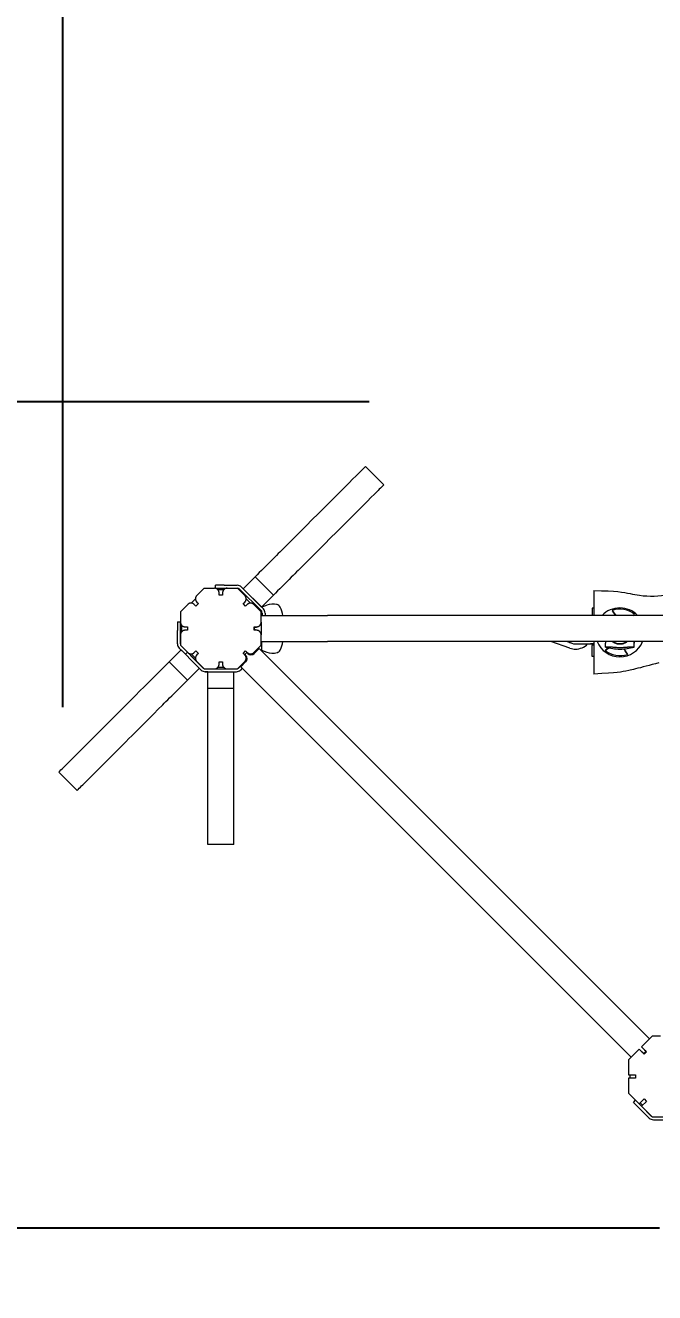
# Model space of a CAD drawing. Extents: x -4349 to 4361, y -3997 to 3527.
# Drawn here: x -1537 to -445, y -872 to 1327 of the extents above; entities that cross this region are included whole.
import ezdxf

# ---------------------------------------------------------------- set-up
doc = ezdxf.new("R2010")
doc.units = 0
doc.header["$LTSCALE"] = 5
doc.header["$PDMODE"] = 33
doc.header["$PDSIZE"] = 20
doc.layers.get('Defpoints').update_dxf_attribs({"linetype": 'CONTINUOUS'})
for name, color, linetype in [('Lg_area', 4, 'CONTINUOUS'), ('Lg_dim', 7, 'CONTINUOUS'), ('Lg_prod', 40, 'CONTINUOUS')]:
    doc.layers.add(name, color=color, linetype=linetype)
doc.styles.add('LG1', font='arial.ttf', dxfattribs={"height": 185})
doc.dimstyles.new('LG_DIM', dxfattribs={"dimtxt": 185, "dimasz": 120, "dimexe": 50, "dimexo": 1, "dimgap": 50, "dimtad": 0, "dimtih": 1, "dimtoh": 1, "dimdec": 0, "dimrnd": 10, "dimdsep": 46, "dimtxsty": 'LG1', "dimcen": 2.5, "dimclrt": 4, "dimadec": 4, "dimazin": 0, "dimtfac": 1, "dimtdec": 0, "dimtmove": 0, "dimatfit": 3, "dimfxl": 1, "dimtolj": 1, "dimtzin": 0, "dimarcsym": 0})

# ---------------------------------------------------------------- blocks, each defined once
blk = doc.blocks.new('*D4')
at = {"layer": 'Defpoints', "color": 0}
for p in [(-3187.7, 371), (3206.3, 371), (3206.3, -3876)]:
    blk.add_point(p, dxfattribs=at)
at = {"layer": 'Lg_dim', "color": 0, "lineweight": -2}
for p, q in [((-3187.7, 370), (-3187.7, -3926)), ((3206.3, 370), (3206.3, -3926)), ((-3067.7, -3876), (-586.2, -3876)), ((3086.3, -3876), (66, -3876))]:
    blk.add_line(p, q, dxfattribs=at)
at = {"layer": 'Lg_dim', "color": 0}
for points in [[(-3067.7, -3856), (-3067.7, -3896), (-3187.7, -3876)], [(3086.3, -3896), (3086.3, -3856), (3206.3, -3876)]]:
    blk.add_solid(points, dxfattribs=at)
at = {"layer": 'Lg_dim', "color": 4, "insert": (-260.1, -3876), "char_height": 185, "attachment_point": 5, "style": 'LG1'}
blk.add_mtext('\\A1;6390', dxfattribs=at)
blk = doc.blocks.new('*D6')
at = {"layer": 'Defpoints', "color": 0}
for p in [(1490.2, 3405.2), (-1471.8, 143.6), (1490.2, 143.6)]:
    blk.add_point(p, dxfattribs=at)
at = {"layer": 'Lg_dim', "color": 0, "lineweight": -2}
for p, q in [((-1471.8, 144.6), (-1471.8, 3455.2)), ((1490.2, 144.6), (1490.2, 3455.2)), ((-1351.8, 3405.2), (-196.2, 3405.2)), ((1370.2, 3405.2), (458.1, 3405.2))]:
    blk.add_line(p, q, dxfattribs=at)
at = {"layer": 'Lg_dim', "color": 0}
for points in [[(-1351.8, 3425.2), (-1351.8, 3385.2), (-1471.8, 3405.2)], [(1370.2, 3385.2), (1370.2, 3425.2), (1490.2, 3405.2)]]:
    blk.add_solid(points, dxfattribs=at)
at = {"layer": 'Lg_dim', "color": 4, "insert": (130.9, 3405.2), "char_height": 185, "attachment_point": 5, "style": 'LG1'}
blk.add_mtext('\\A1;2960', dxfattribs=at)
blk = doc.blocks.new('*D7')
at = {"layer": 'Defpoints', "color": 0}
for p in [(-939.8, 674), (-4068.9, -759.6), (-435.8, -759.6)]:
    blk.add_point(p, dxfattribs=at)
at = {"layer": 'Lg_dim', "color": 0, "lineweight": -2}
for p, q in [((-940.8, 674), (-4118.9, 674)), ((-4068.9, 554), (-4068.9, -109.7)), ((-4068.9, -639.6), (-4068.9, -398.6)), ((-436.8, -759.6), (-4118.9, -759.6))]:
    blk.add_line(p, q, dxfattribs=at)
at = {"layer": 'Lg_dim', "color": 0}
for points in [[(-4048.9, 554), (-4088.9, 554), (-4068.9, 674)], [(-4088.9, -639.6), (-4048.9, -639.6), (-4068.9, -759.6)]]:
    blk.add_solid(points, dxfattribs=at)
at = {"layer": 'Lg_dim', "color": 4, "insert": (-4068.9, -254.2), "char_height": 185, "attachment_point": 5, "style": 'LG1'}
blk.add_mtext('\\A1;1430', dxfattribs=at)

msp = doc.modelspace()

# ---------------------------------------------------------------- linework, layer by layer
at = {"layer": 'Lg_area', "color": 83, "linetype": 'Continuous', "lineweight": 0}
msp.add_arc((-1127, 302), 2068, 90, 180, dxfattribs=at)
at = {"layer": 'Lg_area', "linetype": 'Continuous', "lineweight": 0}
msp.add_arc((-1127, 302.3), 2067.7, 90, 180, dxfattribs=at)
at = {"layer": 'Lg_prod', "linetype": 'Continuous', "lineweight": 0}
for p, q in [((-947.1, 561.9), (-915.3, 530.1)), ((-1192.4, 355.9), (-1207.4, 355.9)), ((-1207.4, 350.9), (-1207.4, 355.9)), ((-1192.4, 355.9), (-1169.5, 355.9)), ((-1124.2, 314.8), (-1162.4, 353)), ((-1138.6, 370.4), (-1159.2, 349.8)), ((-1138.6, 370.4), (-1106.8, 338.6)), ((-1249.4, 324.9), (-1242.1, 332.2)), ((-1239.7, 338.1), (-1227, 350.8)), ((-1227, 350.8), (-1209, 350.8)), ((-1207.4, 350.9), (-1192.4, 350.9)), ((-1203.2, 348.3), (-1192.8, 348.3)), ((-1201, 338.8), (-1201, 342.8)), ((-1195, 338.8), (-1201, 338.8)), ((-1195, 342.8), (-1195, 338.8)), ((-1192.4, 350.9), (-1169.5, 350.9)), ((-1187, 350.8), (-1169, 350.8)), ((-1169, 350.8), (-1156.3, 338.1)), ((-1127.7, 311.3), (-1165.9, 349.5)), ((-1127.4, 318), (-1159.2, 349.8)), ((-1153.9, 332.2), (-1146.6, 324.9)), ((-1106.8, 338.6), (-1127.4, 318)), ((-550.7, 346.6), (-550.7, 303.3)), ((-1268, 309.8), (-1255.3, 322.5)), ((-1268, 309.8), (-1268, 291.8)), ((-1241.1, 319.7), (-1244, 322.5)), ((-1236.9, 324), (-1241.1, 319.7)), ((-1239.7, 326.8), (-1236.9, 324)), ((-1159.1, 324), (-1156.3, 326.8)), ((-1154.9, 319.7), (-1159.1, 324)), ((-1152, 322.5), (-1154.9, 319.7)), ((-1140.7, 322.5), (-1128, 309.8)), ((-1128, 291.8), (-1128, 309.8)), ((-1127.7, 311.3), (-1127.7, 303.3)), ((-1127.1, 318.3), (-1118.2, 321.4)), ((-553.7, 316.1), (-553.7, 304.1)), ((-550.7, 316.1), (-553.7, 316.1)), ((-519, 312.3), (-512.8, 303.3)), ((-1273.1, 292.6), (-1273.1, 277.6)), ((-1273.1, 292.6), (-1268.1, 292.6)), ((-1268.1, 277.6), (-1268.1, 292.6)), ((-1265.5, 275.6), (-1265.5, 286)), ((-1128, 303.3), (-1012.9, 303.3)), ((-1128, 291.8), (-1128, 269.8)), ((-1126.3, 307.7), (-1126.3, 303.3)), ((-1121.3, 307.7), (-1121.3, 303.3)), ((-341.7, 303.3), (-1012.9, 303.3)), ((-553.7, 304.1), (-553.7, 303.3)), ((-483.2, 303.3), (-480.2, 305.4)), ((-1273.1, 254), (-1273.1, 277.6)), ((-1268.1, 254), (-1268.1, 277.6)), ((-1268, 269.8), (-1268, 251.8)), ((-1260, 283.8), (-1256, 283.8)), ((-1256, 277.8), (-1260, 277.8)), ((-1256, 283.8), (-1256, 277.8)), ((-1140, 283.8), (-1136, 283.8)), ((-1140, 277.8), (-1140, 283.8)), ((-1136, 277.8), (-1140, 277.8)), ((-1139.8, 283.3), (-1137.8, 283.3)), ((-1139.8, 278.3), (-1139.8, 283.3)), ((-1137.8, 278.3), (-1139.8, 278.3)), ((-1128, 251.8), (-1128, 269.8)), ((-1287.6, 223.1), (-1266.9, 243.7)), ((-1270.1, 246.9), (-1259.4, 236.1)), ((-1255.3, 239.1), (-1268, 251.8)), ((-1266.9, 243.7), (-1259.4, 236.1)), ((-1244, 239.1), (-1241.1, 241.9)), ((-1241.1, 241.9), (-1236.9, 237.7)), ((-1159.1, 237.7), (-1154.9, 241.9)), ((-1154.9, 241.9), (-1152, 239.1)), ((-1128, 251.8), (-1140.7, 239.1)), ((-1140, 237.7), (-1131.5, 246.2)), ((-1124.5, 239.1), (-1131.5, 246.2)), ((-1128, 258.3), (-1012.9, 258.3)), ((-1127.7, 258.3), (-1127.7, 243.1)), ((-1127.7, 243.1), (-1118.2, 239.8)), ((-341.7, 258.3), (-1012.9, 258.3)), ((-592.3, 246.7), (-625.6, 258.3)), ((-589.4, 255.2), (-598.2, 258.3)), ((-582.7, 254.1), (-556.7, 254.1)), ((-551.5, 254.1), (-556.7, 254.1)), ((-553.7, 244.1), (-553.7, 251.1)), ((-553.7, 232.1), (-553.7, 244.1)), ((-550.7, 258.3), (-550.7, 201.6)), ((-531.3, 242.8), (-525, 247.2)), ((-530.5, 258.3), (-530.5, 255.4)), ((-530.5, 248.5), (-530.5, 255.4)), ((-499, 245.3), (-492.4, 235.9)), ((-481, 258.3), (-481, 255.4)), ((-481, 248.5), (-481, 255.4)), ((-1255.7, 191.3), (-1287.6, 223.1)), ((-1259.4, 236.1), (-1255.9, 239.6)), ((-1259.4, 236.1), (-1248.8, 225.5)), ((-1245.3, 229), (-1255.9, 239.6)), ((-1255.3, 239.1), (-1239.7, 223.6)), ((-1242.1, 229.4), (-1249.4, 236.8)), ((-1232.1, 208.8), (-1248.8, 225.5)), ((-1228.5, 212.3), (-1245.3, 229)), ((-1236.9, 237.7), (-1239.7, 234.9)), ((-1227, 210.8), (-1239.7, 223.6)), ((-1201, 222.8), (-1195, 222.8)), ((-1201, 218.8), (-1201, 222.8)), ((-1195, 222.8), (-1195, 218.8)), ((-1156.3, 223.6), (-1169, 210.8)), ((-1152.6, 227.1), (-1167.5, 212.3)), ((-1163.4, 214.4), (-1154.9, 222.8)), ((-1156.3, 234.9), (-1159.1, 237.7)), ((-1152.7, 239.1), (-1156.3, 235.6)), ((-1156.3, 235.6), (-1154.9, 234.2)), ((-1152.8, 230.6), (-1153.9, 229.4)), ((-1151.3, 237.7), (-1152.7, 239.1)), ((-1146.6, 236.8), (-1147.7, 235.6)), ((-1140.6, 239.1), (-1144.3, 235.5)), ((-1140.6, 239.1), (-1139.6, 238.1)), ((-1124.5, 239.1), (-927.8, 42.5)), ((-550.7, 232.1), (-553.7, 232.1)), ((-1255.7, 191.3), (-1235.2, 211.8)), ((-1227, 210.8), (-1209, 210.8)), ((-1225, 205.8), (-1171, 205.8)), ((-1220.5, 205.8), (-1224.9, 205.8)), ((-1220.5, 176.7), (-1220.5, 205.8)), ((-1220.5, 205.8), (-1175.5, 205.8)), ((-1209, 210.8), (-1187, 210.8)), ((-1192.8, 213.3), (-1203.2, 213.3)), ((-1187, 210.8), (-1169, 210.8)), ((-1175.5, 176.7), (-1175.5, 205.8)), ((-1160.8, 211.8), (-1163.9, 208.8)), ((-1156.3, 207.3), (-1163.4, 214.4)), ((-1156.3, 207.3), (-959.6, 10.6)), ((-1175.5, 176.7), (-1220.5, 176.7)), ((-1447.3, -0.2), (-1479.1, 31.6)), ((-1447.3, -0.2), (-1479.1, 31.6)), ((-811.4, -73.9), (-927.8, 42.5)), ((-843.3, -105.7), (-959.6, 10.6)), ((-811.4, -73.9), (-638.3, -247)), ((-1175.5, -94.2), (-1220.5, -94.2)), ((-843.3, -105.7), (-670.1, -278.8)), ((-513.6, -371.8), (-638.3, -247)), ((-545.4, -403.6), (-670.1, -278.8)), ((-513.6, -371.8), (-467.6, -417.8)), ((-545.4, -403.6), (-499.4, -449.6)), ((-454.2, -431.2), (-467.6, -417.8)), ((-468, -445), (-449.6, -426.6)), ((-435.2, -426.6), (-449.6, -426.6)), ((-486, -463), (-499.4, -449.6)), ((-490.6, -467.6), (-472.3, -449.3)), ((-463.8, -457.7), (-472.3, -449.3)), ((-468, -445), (-459.5, -453.5)), ((-464, -456.7), (-465.4, -455.3)), ((-460.5, -453.1), (-464, -456.7)), ((-459.5, -453.5), (-463.8, -457.7)), ((-461.9, -451.7), (-460.5, -453.1)), ((-490.6, -467.6), (-490.6, -493.6)), ((-490.6, -493.6), (-478.6, -493.6)), ((-490.6, -499.6), (-490.6, -525.6)), ((-478.6, -499.6), (-490.6, -499.6)), ((-488.1, -499.6), (-488.1, -493.6)), ((-478.6, -493.6), (-478.6, -499.6)), ((-472.3, -544), (-490.6, -525.6)), ((-482.1, -541.4), (-478.5, -537.8)), ((-482.1, -541.4), (-471.5, -552)), ((-467.9, -548.4), (-478.5, -537.8)), ((-472.3, -544), (-463.8, -535.5)), ((-466.2, -546.5), (-470.5, -542.2)), ((-459.5, -539.8), (-468, -548.3)), ((-449.6, -566.6), (-468, -548.3)), ((-451.2, -565.2), (-467.9, -548.4)), ((-463.8, -535.5), (-459.5, -539.8)), ((-454.7, -568.7), (-471.5, -552)), ((-449.6, -566.6), (-423.6, -566.6)), ((-447.6, -571.6), (-393.6, -571.6))]:
    msp.add_line(p, q, dxfattribs=at)
for centre, radius, start, end in [((-1169.5, 345.9), 10, 45, 90), ((-1169.5, 345.9), 5, 45, 90), ((-1131.3, 307.7), 5, 0, 45), ((-1131.3, 307.7), 10, 0, 45), ((-1107.8, 291.1), 32, 76.8467, 109), ((-1102.4, 314.5), 8, 24.653, 76.8467), ((-1158.7, 288.6), 70, 12.1377, 24.653), ((-505.7, 274.1), 42.5, 43.4566, 136.5434), ((-505.7, 274.1), 40.4, 50.8025, 109.1975), ((-1137.8, 291.3), 8, 270, 292.1417), ((-1137.8, 270.3), 8, 67.8583, 90), ((-1263.1, 254), 10, 180, 225), ((-1263.1, 254), 5, 180, 188.4145), ((-1102.4, 246.7), 8, 283.1533, 335.347), ((-1158.7, 272.6), 70, 335.347, 348.2667), ((-582.7, 274.1), 20, 231.9911, 270), ((-582.7, 274.1), 29, 250.7838, 270), ((-582.7, 274.1), 29, 270, 316.3972), ((-505.7, 274.1), 42.5, 201.7562, 338.2438), ((-505.7, 274.1), 40.4, 230.8025, 289.1975), ((-505.7, 335.9), 90.8, 254.1962, 270), ((-505.7, 274.1), 19.4, 234.3082, 270), ((-505.7, 274.1), 19.4, 270, 305.6918), ((-505.7, 335.9), 90.8, 270, 285.8038), ((-1160.5, 228.5), 8, 315, 45), ((-1145.7, 243.4), 8, 225, 315), ((-1107.8, 270.1), 32, 251, 283.1533), ((-1225, 215.8), 10, 225, 270), ((-1224.9, 215.8), 10, 247.0971, 270), ((-1225, 215.8), 5, 225, 233.4145), ((-1171, 215.8), 10, 270, 315), ((-1171, 215.8), 5, 306.5855, 315), ((-471.1, -460.9), 8, 45, 66.812), ((-456.2, -446.1), 8, 206.1898, 225), ((-447.6, -561.6), 10, 225, 270), ((-447.6, -561.6), 5, 225, 233.4145)]:
    msp.add_arc(centre, radius, start, end, dxfattribs=at)
for points, knots in [([(-947.1, 561.9), (-952, 557), (-987, 522), (-1059.9, 449.1), (-1071.9, 437.1), (-1111.9, 397.1), (-1129.3, 379.7), (-1138.6, 370.4)], [0.0423278, 0.0423278, 0.0423278, 0.0423278, 0.1177212, 0.5235664, 0.7650977, 0.8006124, 0.8787141, 0.8787141, 0.8787141, 0.8787141]), ([(-915.3, 530.1), (-920.2, 525.2), (-955.2, 490.2), (-1028.1, 417.3), (-1040.1, 405.3), (-1080.1, 365.3), (-1097.5, 347.9), (-1106.8, 338.6)], [0.0423278, 0.0423278, 0.0423278, 0.0423278, 0.1177212, 0.5235664, 0.7650977, 0.8006124, 0.8787141, 0.8787141, 0.8787141, 0.8787141]), ([(-550.7, 346.6), (-511.7, 346.3), (-495, 343.1), (-441.7, 331.8), (-370.7, 355.8), (-255.6, 318.3), (-92.2, 322), (-54.5, 335.6), (-40.7, 339.2)], [0, 0, 0, 0, 0.0819172, 0.1165378, 0.3462065, 0.6050821, 0.7621874, 0.8474007, 0.8474007, 0.8474007, 0.8474007]), ([(-517.3, 309.5), (-517.7, 310), (-518, 310.5), (-518.4, 311.2), (-518.6, 311.5), (-518.8, 311.9), (-518.9, 312.1), (-519, 312.3)], [0.000000486, 0.000000486, 0.000000486, 0.000000486, 0.002114988, 0.002114988, 0.003172238, 0.003172238, 0.004229489, 0.004229489, 0.004229489, 0.004229489]), ([(-480.2, 305.4), (-480.5, 305.1), (-480.9, 304.8), (-481.5, 304.3), (-481.7, 304.1), (-482.2, 303.7), (-482.5, 303.5), (-482.7, 303.4)], [0.000000242, 0.000000242, 0.000000242, 0.000000242, 0.002114103, 0.002114103, 0.003171033, 0.003171033, 0.004227963, 0.004227963, 0.004227963, 0.004227963]), ([(-556.7, 254.1), (-556.5, 254.1), (-556.2, 254.1), (-555.8, 254.1), (-555.7, 254.1), (-555.4, 254.1), (-555.3, 254.1), (-555, 254), (-554.8, 254), (-554.5, 253.9), (-554.4, 253.9), (-554.3, 253.8), (-554.2, 253.7), (-554.1, 253.6), (-554, 253.6), (-553.9, 253.4), (-553.9, 253.3), (-553.8, 253.1), (-553.8, 253), (-553.8, 252.8), (-553.8, 252.7), (-553.7, 252.4), (-553.7, 252.1), (-553.7, 251.6), (-553.7, 251.4), (-553.7, 251.1)], [0, 0, 0, 0, 0.000794672, 0.000794672, 0.001192009, 0.001192009, 0.001589345, 0.001589345, 0.002384017, 0.002384017, 0.002781354, 0.002781354, 0.00317869, 0.00317869, 0.003576026, 0.003576026, 0.003973362, 0.003973362, 0.004370698, 0.004370698, 0.004768035, 0.004768035, 0.005562707, 0.005562707, 0.006357379, 0.006357379, 0.006357379, 0.006357379]), ([(-556.3, 254.1), (-556.2, 254.1), (-556.1, 254.1), (-555.9, 254.1), (-555.9, 254.1), (-555.9, 254.1)], [0.0003939016, 0.0003939016, 0.0003939016, 0.0003939016, 0.0007946724, 0.0007946724, 0.0008645375, 0.0008645375, 0.0008645375, 0.0008645375]), ([(-555.6, 254.1), (-555.6, 254.1), (-555.6, 254.1), (-555.4, 254.1), (-555.3, 254.1), (-555, 254), (-554.9, 254), (-554.8, 254)], [0.001109887, 0.001109887, 0.001109887, 0.001109887, 0.001192009, 0.001192009, 0.001589345, 0.001589345, 0.002162901, 0.002162901, 0.002162901, 0.002162901]), ([(-554.3, 253.8), (-554.2, 253.8), (-554.2, 253.7), (-554.1, 253.6), (-554, 253.6), (-553.9, 253.4), (-553.9, 253.3), (-553.8, 253.1), (-553.8, 253), (-553.8, 252.8), (-553.8, 252.7), (-553.7, 252.4), (-553.7, 252.1), (-553.7, 251.6), (-553.7, 251.4), (-553.7, 251.1)], [0.002922818, 0.002922818, 0.002922818, 0.002922818, 0.00317869, 0.00317869, 0.003576026, 0.003576026, 0.003973362, 0.003973362, 0.004370698, 0.004370698, 0.004768035, 0.004768035, 0.005562707, 0.005562707, 0.006357379, 0.006357379, 0.006357379, 0.006357379]), ([(-550.7, 251.1), (-550.7, 251.3), (-550.7, 251.5), (-550.7, 251.9), (-550.7, 252.1), (-550.7, 252.5), (-550.7, 252.6), (-550.8, 253), (-550.8, 253.1), (-550.8, 253.4), (-550.9, 253.5), (-550.9, 253.7), (-551, 253.8), (-551.1, 254), (-551.2, 254), (-551.3, 254.1), (-551.4, 254.1), (-551.5, 254.1)], [0, 0, 0, 0, 0.000602724, 0.000602724, 0.001205449, 0.001205449, 0.001808173, 0.001808173, 0.002410898, 0.002410898, 0.003013622, 0.003013622, 0.003616347, 0.003616347, 0.004219071, 0.004219071, 0.004821796, 0.004821796, 0.004821796, 0.004821796]), ([(-528.7, 244.8), (-529.3, 244.4), (-529.7, 244.1), (-530.4, 243.5), (-530.6, 243.4), (-531, 243.1), (-531.1, 242.9), (-531.3, 242.8)], [0.000000486, 0.000000486, 0.000000486, 0.000000486, 0.002114988, 0.002114988, 0.003172238, 0.003172238, 0.004229489, 0.004229489, 0.004229489, 0.004229489]), ([(-505.7, 247.5), (-506.8, 247.5), (-507.9, 247.5), (-509.5, 247.5), (-510, 247.5), (-511.1, 247.6), (-511.6, 247.6), (-513.1, 247.7), (-514.1, 247.8), (-515.4, 247.9), (-515.9, 247.9), (-516.8, 248), (-517.2, 248.1), (-518.4, 248.2), (-519.1, 248.3), (-520.5, 248.4), (-521.1, 248.5), (-521.9, 248.6), (-522.1, 248.6), (-522.5, 248.7), (-522.7, 248.7), (-523.2, 248.7), (-523.4, 248.7), (-523.6, 248.7)], [0.02582839, 0.02582839, 0.02582839, 0.02582839, 0.0290553, 0.0290553, 0.03066876, 0.03066876, 0.03228222, 0.03228222, 0.03550913, 0.03550913, 0.03712259, 0.03712259, 0.03873604, 0.03873604, 0.04196296, 0.04196296, 0.04518987, 0.04518987, 0.04680333, 0.04680333, 0.04841679, 0.04841679, 0.0516437, 0.0516437, 0.0516437, 0.0516437]), ([(-505.7, 253.5), (-506.1, 253.5), (-506.4, 253.5), (-507.1, 253.5), (-507.5, 253.6), (-508.5, 253.7), (-509.2, 253.8), (-510.2, 254), (-510.5, 254.1), (-511.2, 254.2), (-511.5, 254.3), (-512.5, 254.6), (-513.1, 254.9), (-514.3, 255.4), (-514.8, 255.7), (-515.9, 256.2), (-516.4, 256.5), (-517.4, 257.2), (-517.8, 257.5), (-518.5, 258), (-518.7, 258.2), (-518.8, 258.3)], [0.0173685, 0.0173685, 0.0173685, 0.0173685, 0.01841269, 0.01841269, 0.01945689, 0.01945689, 0.02154529, 0.02154529, 0.02258948, 0.02258948, 0.02363368, 0.02363368, 0.02572208, 0.02572208, 0.02781047, 0.02781047, 0.02989887, 0.02989887, 0.03198726, 0.03198726, 0.03289971, 0.03289971, 0.03289971, 0.03289971]), ([(-492.6, 258.3), (-493.2, 257.8), (-493.9, 257.3), (-495.1, 256.5), (-495.6, 256.2), (-496.7, 255.6), (-497.2, 255.4), (-498.4, 254.9), (-499, 254.6), (-500.3, 254.2), (-500.9, 254.1), (-502.9, 253.6), (-504.3, 253.5), (-505.7, 253.5)], [0.0017977, 0.0017977, 0.0017977, 0.0017977, 0.0048042, 0.0048042, 0.00689825, 0.00689825, 0.0089923, 0.0089923, 0.01108635, 0.01108635, 0.0131804, 0.0131804, 0.0173685, 0.0173685, 0.0173685, 0.0173685]), ([(-487.9, 248.7), (-488, 248.7), (-488.3, 248.7), (-488.8, 248.7), (-489, 248.7), (-489.4, 248.6), (-489.6, 248.6), (-490.4, 248.5), (-491, 248.4), (-492, 248.3), (-492.3, 248.3), (-493.1, 248.2), (-493.5, 248.1), (-494.7, 248), (-495.5, 247.9), (-496.9, 247.8), (-497.4, 247.8), (-498.4, 247.7), (-498.9, 247.7), (-500.4, 247.6), (-501.4, 247.5), (-503, 247.5), (-503.6, 247.5), (-504.7, 247.5), (-505.2, 247.5), (-505.7, 247.5)], [0.0000002, 0.0000002, 0.0000002, 0.0000002, 0.00322872, 0.00322872, 0.00484298, 0.00484298, 0.00645725, 0.00645725, 0.00968577, 0.00968577, 0.01130003, 0.01130003, 0.01291429, 0.01291429, 0.01614282, 0.01614282, 0.01775708, 0.01775708, 0.01937134, 0.01937134, 0.02259987, 0.02259987, 0.02421413, 0.02421413, 0.02582839, 0.02582839, 0.02582839, 0.02582839]), ([(-1479.1, 31.6), (-1474.1, 36.5), (-1439.1, 71.5), (-1366.2, 144.4), (-1354.2, 156.4), (-1314.2, 196.4), (-1296.8, 213.8), (-1287.6, 223.1)], [0.0423278, 0.0423278, 0.0423278, 0.0423278, 0.1177212, 0.5235664, 0.7650977, 0.8006124, 0.8787141, 0.8787141, 0.8787141, 0.8787141]), ([(-438.2, 221.1), (-453.6, 217.3), (-474.2, 211.6), (-503.2, 205.1), (-509.2, 204.2), (-550.7, 201.6)], [0.8105885, 0.8105885, 0.8105885, 0.8105885, 0.86937, 0.8943089, 1, 1, 1, 1]), ([(-492.4, 235.9), (-492.6, 236.3), (-492.9, 236.7), (-493.3, 237.4), (-493.5, 237.7), (-493.8, 238.2), (-493.9, 238.4), (-494.1, 238.7)], [0.000000242, 0.000000242, 0.000000242, 0.000000242, 0.002114103, 0.002114103, 0.003171033, 0.003171033, 0.004227963, 0.004227963, 0.004227963, 0.004227963]), ([(-1447.3, -0.2), (-1442.3, 4.7), (-1407.3, 39.7), (-1334.4, 112.6), (-1322.4, 124.6), (-1282.4, 164.6), (-1265, 182), (-1255.7, 191.3)], [0.0423278, 0.0423278, 0.0423278, 0.0423278, 0.1177212, 0.5235664, 0.7650977, 0.8006124, 0.8787141, 0.8787141, 0.8787141, 0.8787141]), ([(-1220.5, -94.2), (-1220.5, -87.2), (-1220.5, -37.7), (-1220.5, 65.5), (-1220.5, 82.4), (-1220.5, 139), (-1220.5, 163.6), (-1220.5, 176.7)], [0.0423278, 0.0423278, 0.0423278, 0.0423278, 0.1177212, 0.5235664, 0.7650977, 0.8006124, 0.8787141, 0.8787141, 0.8787141, 0.8787141]), ([(-1175.5, -94.2), (-1175.5, -87.2), (-1175.5, -37.7), (-1175.5, 65.5), (-1175.5, 82.4), (-1175.5, 139), (-1175.5, 163.6), (-1175.5, 176.7)], [0.0423278, 0.0423278, 0.0423278, 0.0423278, 0.1177212, 0.5235664, 0.7650977, 0.8006124, 0.8787141, 0.8787141, 0.8787141, 0.8787141])]:
    msp.add_open_spline(points, degree=3, knots=knots, dxfattribs=at)
for points, weights in [([(-1239.7, 338.1), (-1243, 334.8), (-1243, 330.1), (-1239.7, 326.8)], [1, 0.804737854124, 0.804737854124, 1]), ([(-1201, 342.8), (-1201, 347.5), (-1204.3, 350.8), (-1209, 350.8)], [1, 0.804737854124, 0.804737854124, 1]), ([(-1187, 350.8), (-1191.7, 350.8), (-1195, 347.5), (-1195, 342.8)], [1, 0.804737854124, 0.804737854124, 1]), ([(-1156.3, 326.8), (-1153, 330.1), (-1153, 334.8), (-1156.3, 338.1)], [1, 0.804737854124, 0.804737854124, 1]), ([(-1244, 322.5), (-1247.3, 325.9), (-1252, 325.9), (-1255.3, 322.5)], [1, 0.804737854124, 0.804737854124, 1]), ([(-1140.7, 322.5), (-1144, 325.9), (-1148.7, 325.9), (-1152, 322.5)], [1, 0.804737854124, 0.804737854124, 1]), ([(-1268, 291.8), (-1268, 287.1), (-1264.7, 283.8), (-1260, 283.8)], [1, 0.804737854124, 0.804737854124, 1]), ([(-1136, 283.8), (-1131.3, 283.8), (-1128, 287.1), (-1128, 291.8)], [1, 0.804737854124, 0.804737854124, 1]), ([(-1260, 277.8), (-1264.7, 277.8), (-1268, 274.5), (-1268, 269.8)], [1, 0.804737854124, 0.804737854124, 1]), ([(-1128, 269.8), (-1128, 274.5), (-1131.3, 277.8), (-1136, 277.8)], [1, 0.804737854124, 0.804737854124, 1]), ([(-530.9, 258.3), (-530.6, 257.4), (-530.5, 256.4), (-530.5, 255.4)], [0.945994232953, 0.956591537328, 0.974593459677, 1]), ([(-523.6, 248.7), (-525.9, 248.6), (-528.2, 248.5), (-530.5, 248.5)], [1, 0.99951768639, 0.99951768639, 1]), ([(-481, 248.5), (-483.3, 248.5), (-485.6, 248.6), (-487.9, 248.7)], [1, 0.99951768639, 0.99951768639, 1]), ([(-481, 255.4), (-481, 256.4), (-480.9, 257.4), (-480.6, 258.3)], [1, 0.974593512842, 0.956591619551, 0.945994320129]), ([(-1255.3, 239.1), (-1253.8, 237.6), (-1251.8, 236.8), (-1249.6, 236.8)], [1, 0.949253021674, 0.949253021674, 1]), ([(-1249.6, 236.8), (-1247.5, 236.8), (-1245.5, 237.6), (-1244, 239.1)], [1, 0.949253021674, 0.949253021674, 1]), ([(-1239.7, 234.9), (-1243, 231.6), (-1243, 226.9), (-1239.7, 223.6)], [1, 0.804737854124, 0.804737854124, 1]), ([(-1156.3, 223.6), (-1153, 226.9), (-1153, 231.6), (-1156.3, 234.9)], [1, 0.804737854124, 0.804737854124, 1]), ([(-1152, 239.1), (-1150.5, 237.6), (-1148.5, 236.8), (-1146.4, 236.8)], [1, 0.949253021674, 0.949253021674, 1]), ([(-1146.4, 236.8), (-1144.2, 236.8), (-1142.2, 237.6), (-1140.7, 239.1)], [1, 0.949253021674, 0.949253021674, 1]), ([(-1209, 210.8), (-1204.3, 210.8), (-1201, 214.1), (-1201, 218.8)], [1, 0.804737854124, 0.804737854124, 1]), ([(-1195, 218.8), (-1195, 214.1), (-1191.7, 210.8), (-1187, 210.8)], [1, 0.804737854124, 0.804737854124, 1])]:
    msp.add_rational_spline(points, weights, degree=3, dxfattribs=at)
for points in [[(-513.4, 303.3), (-514.7, 305.4), (-516, 307.4), (-517.3, 309.5)], [(-482.7, 303.4), (-482.7, 303.3), (-482.7, 303.3), (-482.8, 303.3)], [(-525.5, 247.3), (-526.6, 246.4), (-527.7, 245.6), (-528.7, 244.8)], [(-494.1, 238.7), (-495.5, 240.9), (-497, 243.1), (-498.5, 245.4)]]:
    msp.add_open_spline(points, degree=3, dxfattribs=at)

# ---------------------------------------------------------------- dimensions: what is measured, and where the dimension line sits
at = {"layer": 'Lg_dim'}
for base, p1, p2, picture, middle in [((1490.2, 3405.2), (-1471.8, 143.6), (1490.2, 143.6), '*D6', (130.9, 3405.2)), ((3206.3, -3876), (-3187.7, 371), (3206.3, 371), '*D4', (-260.1, -3876))]:
    dim = msp.add_linear_dim(base=base, p1=p1, p2=p2, dimstyle='LG_DIM', dxfattribs=at)
    dim.commit()
    dim.dimension.update_dxf_attribs({"geometry": picture, "text_midpoint": middle, "dimtype": 160})
dim = msp.add_linear_dim(base=(-4068.9, -759.6), p1=(-939.8, 674), p2=(-435.8, -759.6), angle=90, dimstyle='LG_DIM', dxfattribs=at)
dim.commit()
dim.dimension.update_dxf_attribs({"geometry": '*D7', "text_midpoint": (-4068.9, -254.2), "dimtype": 160})

doc.saveas('drawing.dxf')
